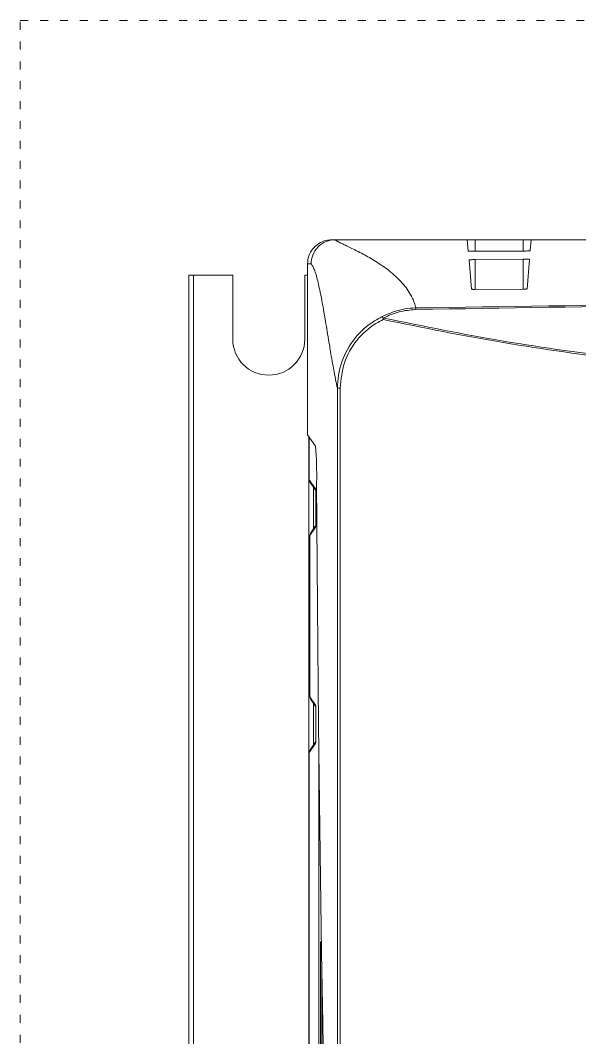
# Model space of a CAD drawing. Header units: millimetres. Extents: x 32696 to 36207, y 16706 to 17911.
# Drawn here: x 35724 to 35808.5, y 17546.7 to 17700.4 of the extents above; entities that cross this region are included whole.
import ezdxf

# ---------------------------------------------------------------- set-up
doc = ezdxf.new("R2010")
doc.units = ezdxf.units.MM
doc.header["$LTSCALE"] = 0.1
doc.linetypes.add('ACAD_ISO03W100', pattern=[30, 12, -18])
doc.layers.get('0').update_dxf_attribs({"lineweight": 20})
doc.layers.add('ANNOTATION', color=252, linetype='ACAD_ISO03W100', lineweight=13)

# ---------------------------------------------------------------- blocks, each defined once
blk = doc.blocks.new('CFW-10')
at = {"lineweight": 9}
for p, q in [((37262.785, 17473.509), (37262.899, 17473.509)), ((37262.899, 17473.509), (37262.895, 17473.509)), ((37262.899, 17473.509), (37267.028, 17473.509)), ((37267.058, 17473.163), (37267.028, 17473.509)), ((37267.028, 17473.509), (37267.278, 17473.509)), ((37267.278, 17473.509), (37268.778, 17473.509)), ((37267.278, 17473.154), (37267.278, 17473.509)), ((37268.778, 17473.509), (37269.028, 17473.509)), ((37268.778, 17473.16), (37268.778, 17473.509)), ((37269.028, 17473.509), (37268.998, 17473.173)), ((37269.028, 17473.509), (37271.028, 17473.509)), ((37268.756, 17473.16), (37267.254, 17473.154)), ((37262.037, 17467.426), (37262.037, 17472.759)), ((37262.149, 17472.759), (37262.037, 17472.759)), ((37267.162, 17471.972), (37267.083, 17472.879)), ((37267.278, 17472.894), (37268.778, 17472.91)), ((37267.278, 17471.963), (37267.278, 17472.894)), ((37268.778, 17471.97), (37268.778, 17472.91)), ((37268.974, 17472.9), (37268.894, 17471.983)), ((37258.327, 17472.409), (37258.477, 17472.409)), ((37258.327, 17472.409), (37258.327, 17408.509)), ((37259.702, 17472.409), (37258.477, 17472.409)), ((37258.477, 17472.409), (37258.477, 17408.509)), ((37259.702, 17470.409), (37259.702, 17472.409)), ((37261.952, 17472.409), (37262.037, 17472.409)), ((37261.952, 17472.409), (37261.952, 17470.409)), ((37268.766, 17471.97), (37267.265, 17471.963)), ((37262.971, 17445.491), (37262.971, 17468.877)), ((37263.059, 17468.877), (37263.059, 17445.491)), ((37262.037, 17467.426), (37262.288, 17467.07)), ((37262.077, 17413.683), (37262.077, 17467.37)), ((37262.091, 17466.02), (37262.091, 17466.018)), ((37262.091, 17466.018), (37262.292, 17465.733)), ((37262.118, 17465.932), (37262.296, 17465.68)), ((37262.227, 17465.779), (37262.227, 17464.49)), ((37262.294, 17465.712), (37262.292, 17465.733)), ((37262.3, 17465.413), (37262.3, 17464.856)), ((37262.3, 17465.413), (37262.3, 17465.413)), ((37262.3, 17465.413), (37262.3, 17464.856)), ((37262.3, 17464.856), (37262.3, 17464.856)), ((37262.292, 17464.536), (37262.109, 17464.276)), ((37262.281, 17464.568), (37262.136, 17464.363)), ((37262.294, 17464.557), (37262.292, 17464.536)), ((37262.109, 17459.243), (37262.109, 17464.276)), ((37262.109, 17459.243), (37262.292, 17458.983)), ((37262.136, 17459.156), (37262.296, 17458.93)), ((37262.227, 17459.029), (37262.227, 17457.74)), ((37262.3, 17458.663), (37262.3, 17458.106)), ((37262.3, 17458.663), (37262.3, 17458.663)), ((37262.3, 17458.663), (37262.3, 17458.106)), ((37262.296, 17457.839), (37262.118, 17457.587)), ((37262.3, 17458.106), (37262.3, 17458.106)), ((37262.292, 17457.786), (37262.091, 17457.501)), ((37262.395, 17415.392), (37262.395, 17457.43)), ((37262.438, 17451.598), (37262.438, 17415.926)), ((37262.438, 17451.598), (37262.438, 17415.923)), ((37262.481, 17416.501), (37262.481, 17450.905))]:
    blk.add_line(p, q, dxfattribs=at)
at = {"lineweight": 9, "flags": 128}
for points in [[(37262.323, 17465.932), (37262.34, 17463.363), (37262.361, 17460.834), (37262.385, 17458.353), (37262.412, 17455.926), (37262.442, 17453.56), (37262.476, 17451.261), (37262.512, 17449.036), (37262.551, 17446.891), (37262.592, 17444.831), (37262.637, 17442.862), (37262.683, 17440.99), (37262.733, 17439.219), (37262.784, 17437.555), (37262.837, 17436.002)], [(37262.118, 17457.587), (37262.118, 17457.587), (37262.118, 17457.587), (37262.118, 17457.587), (37262.118, 17457.587), (37262.118, 17457.587), (37262.118, 17457.587), (37262.118, 17457.587), (37262.118, 17457.587), (37262.118, 17457.587), (37262.095, 17457.535), (37262.092, 17457.522), (37262.091, 17457.513)]]:
    blk.add_lwpolyline(points, dxfattribs=at)
at = {"lineweight": 9}
for centre, radius, start, end in [((37260.827, 17470.409), 1.125, 180, 0), ((37250.824, 17466.152), 11.5, 358.9043, 4.5788), ((37262.241, 17466.018), 0.15, 179.9524, 215.2224), ((37262.241, 17457.501), 0.15, 144.7697, 180.0556)]:
    blk.add_arc(centre, radius, start, end, dxfattribs=at)
for centre, major_axis, start_param, end_param in [((37262.259, 17464.276), (0.087, 0.123), 1.570796, 2.186203), ((37262.259, 17459.243), (-0.087, 0.123), 0.955389, 1.570796)]:
    blk.add_ellipse(centre, major_axis=major_axis, ratio=0.999087, start_param=start_param, end_param=end_param, dxfattribs=at)
for points, knots in [([(37262.037, 17472.759), (37262.045, 17472.844), (37262.062, 17473.012), (37262.19, 17473.236), (37262.379, 17473.406), (37262.589, 17473.496), (37262.729, 17473.506), (37262.785, 17473.509)], [0, 0, 0, 0, 0.21368, 0.427334, 0.641359, 0.856156, 1, 1, 1, 1]), ([(37262.149, 17472.759), (37262.149, 17472.847), (37262.165, 17472.942), (37262.237, 17473.126), (37262.294, 17473.215), (37262.439, 17473.361), (37262.527, 17473.419), (37262.711, 17473.492), (37262.806, 17473.509), (37262.895, 17473.509)], [0, 0, 0, 0, 0.25, 0.25, 0.5, 0.5, 0.75, 0.75, 1, 1, 1, 1]), ([(37262.895, 17473.509), (37262.902, 17473.505), (37262.917, 17473.495), (37262.944, 17473.479), (37262.975, 17473.463), (37263.007, 17473.446), (37263.041, 17473.429), (37263.107, 17473.396), (37263.214, 17473.345), (37263.438, 17473.238), (37263.755, 17473.078), (37264.182, 17472.837), (37264.594, 17472.552), (37264.91, 17472.27), (37265.119, 17472.022), (37265.238, 17471.844), (37265.32, 17471.682), (37265.378, 17471.537), (37265.404, 17471.435), (37265.417, 17471.383)], [0, 0, 0, 0, 0.023289, 0.045606, 0.066948, 0.08731, 0.106691, 0.125088, 0.190682, 0.250236, 0.380594, 0.500778, 0.62852, 0.751316, 0.814294, 0.876469, 0.91699, 0.958165, 1, 1, 1, 1]), ([(37267.254, 17473.154), (37267.237, 17473.154), (37267.197, 17473.154), (37267.138, 17473.155), (37267.088, 17473.157), (37267.062, 17473.16), (37267.059, 17473.162), (37267.058, 17473.163)], [0, 0, 0, 0, 0.157168, 0.387931, 0.618804, 0.84993, 1, 1, 1, 1]), ([(37268.998, 17473.173), (37268.996, 17473.171), (37268.99, 17473.169), (37268.952, 17473.165), (37268.896, 17473.163), (37268.827, 17473.161), (37268.779, 17473.16), (37268.756, 17473.16)], [0, 0, 0, 0, 0.202761, 0.405792, 0.608798, 0.811579, 1, 1, 1, 1]), ([(37262.971, 17468.877), (37262.962, 17468.919), (37262.945, 17468.995), (37262.92, 17469.116), (37262.896, 17469.24), (37262.863, 17469.416), (37262.82, 17469.654), (37262.773, 17469.926), (37262.721, 17470.24), (37262.652, 17470.652), (37262.579, 17471.096), (37262.51, 17471.482), (37262.458, 17471.759), (37262.407, 17472.007), (37262.355, 17472.235), (37262.304, 17472.427), (37262.261, 17472.558), (37262.226, 17472.642), (37262.2, 17472.694), (37262.174, 17472.734), (37262.157, 17472.751), (37262.149, 17472.759)], [0, 0, 0, 0, 0.03314, 0.059861, 0.09046, 0.122321, 0.180874, 0.247334, 0.29363, 0.372532, 0.4979, 0.563762, 0.623399, 0.688126, 0.74894, 0.813151, 0.874475, 0.90634, 0.93788, 0.969098, 1, 1, 1, 1]), ([(37267.083, 17472.879), (37267.085, 17472.881), (37267.089, 17472.884), (37267.122, 17472.888), (37267.172, 17472.891), (37267.227, 17472.893), (37267.263, 17472.894), (37267.278, 17472.894)], [0, 0, 0, 0, 0.214355, 0.428987, 0.643556, 0.8578, 1, 1, 1, 1]), ([(37268.778, 17472.91), (37268.8, 17472.91), (37268.844, 17472.911), (37268.902, 17472.909), (37268.947, 17472.906), (37268.971, 17472.903), (37268.973, 17472.901), (37268.974, 17472.9)], [0, 0, 0, 0, 0.212929, 0.426183, 0.639618, 0.853309, 1, 1, 1, 1]), ([(37267.265, 17471.963), (37267.257, 17471.963), (37267.235, 17471.963), (37267.204, 17471.964), (37267.178, 17471.966), (37267.164, 17471.969), (37267.163, 17471.971), (37267.162, 17471.972)], [0, 0, 0, 0, 0.156669, 0.387021, 0.61765, 0.849223, 1, 1, 1, 1]), ([(37268.894, 17471.983), (37268.893, 17471.981), (37268.89, 17471.979), (37268.869, 17471.975), (37268.839, 17471.972), (37268.803, 17471.97), (37268.778, 17471.97), (37268.766, 17471.97)], [0, 0, 0, 0, 0.204042, 0.408562, 0.612828, 0.816259, 1, 1, 1, 1]), ([(37265.417, 17471.383), (37270.952, 17471.468), (37282.026, 17471.639), (37293.099, 17471.468), (37298.638, 17471.383)], [0, 0, 0, 0, 0.49985, 1, 1, 1, 1]), ([(37264.371, 17471.112), (37264.493, 17471.168), (37264.818, 17471.319), (37265.189, 17471.383), (37265.417, 17471.383), (37265.417, 17471.383)], [0, 0, 0, 0, 0.375962, 0.999973, 1, 1, 1, 1]), ([(37265.42, 17471.33), (37265.242, 17471.326), (37265.069, 17471.302), (37264.815, 17471.236), (37264.732, 17471.209), (37264.57, 17471.146), (37264.491, 17471.11), (37264.415, 17471.069)], [0, 0, 0, 0, 0.5, 0.5, 0.75, 0.75, 1, 1, 1, 1]), ([(37262.971, 17468.877), (37262.971, 17468.877), (37262.971, 17469.141), (37263.065, 17469.725), (37263.476, 17470.455), (37263.965, 17470.9), (37264.29, 17471.069), (37264.371, 17471.112)], [0, 0, 0, 0, 0.000017, 0.301252, 0.60231, 0.900515, 1, 1, 1, 1]), ([(37264.404, 17471.023), (37264.326, 17470.982), (37264.013, 17470.819), (37263.547, 17470.395), (37263.137, 17469.684), (37263.085, 17469.146), (37263.059, 17468.877)], [0, 0, 0, 0, 0.099521, 0.39774, 0.698755, 1, 1, 1, 1]), ([(37264.4, 17471.067), (37264.395, 17471.075), (37264.386, 17471.092), (37264.376, 17471.106), (37264.372, 17471.111), (37264.371, 17471.112), (37264.371, 17471.112)], [0, 0, 0, 0, 0.346972, 0.693577, 0.97463, 1, 1, 1, 1]), ([(37264.4, 17471.067), (37264.404, 17471.068), (37264.409, 17471.068), (37264.413, 17471.069), (37264.414, 17471.069), (37264.414, 17471.069), (37264.415, 17471.069)], [0.00000001369, 0.00000001369, 0.00000001369, 0.00000001369, 0.00002768359, 0.00002768359, 0.00002768359, 0.00003106095, 0.00003106095, 0.00003106095, 0.00003106095]), ([(37264.4, 17471.067), (37264.4, 17471.058), (37264.401, 17471.044), (37264.403, 17471.028), (37264.404, 17471.023), (37264.404, 17471.023)], [0, 0, 0, 0, 0.661774, 0.960888, 1, 1, 1, 1]), ([(37271.968, 17469.748), (37270.693, 17469.919), (37268.153, 17470.258), (37265.65, 17470.768), (37264.404, 17471.023)], [0, 0, 0, 0, 0.502083, 1, 1, 1, 1]), ([(37264.415, 17471.069), (37265.661, 17470.815), (37268.162, 17470.305), (37270.701, 17469.965), (37271.975, 17469.795)], [0, 0, 0, 0, 0.497917, 1, 1, 1, 1]), ([(37262.971, 17468.877), (37262.971, 17468.877), (37262.981, 17468.877), (37263.013, 17468.877), (37263.035, 17468.877), (37263.059, 17468.877)], [0, 0, 0, 0, 0.5, 0.5, 1, 1, 1, 1]), ([(37262.09, 17467.351), (37262.09, 17467.273), (37262.09, 17467.074), (37262.09, 17466.793), (37262.09, 17466.537), (37262.09, 17466.365), (37262.09, 17466.25), (37262.09, 17466.173), (37262.09, 17466.122), (37262.09, 17466.088), (37262.09, 17466.063), (37262.09, 17466.046), (37262.09, 17466.033), (37262.09, 17466.025), (37262.091, 17466.022), (37262.091, 17466.02)], [0, 0, 0, 0, 0.174568, 0.446623, 0.628565, 0.750245, 0.831626, 0.886061, 0.922463, 0.946801, 0.963086, 0.977739, 0.984545, 0.992479, 1, 1, 1, 1]), ([(37262.091, 17466.012), (37262.091, 17466.01), (37262.091, 17466.003), (37262.094, 17465.988), (37262.098, 17465.972), (37262.102, 17465.962), (37262.105, 17465.957)], [0, 0, 0, 0, 0.122252, 0.443576, 0.723548, 1, 1, 1, 1]), ([(37262.292, 17465.733), (37262.293, 17465.731), (37262.294, 17465.726), (37262.296, 17465.69), (37262.298, 17465.618), (37262.3, 17465.521), (37262.3, 17465.449), (37262.3, 17465.413)], [0, 0, 0, 0, 0.121533, 0.339158, 0.560148, 0.78002, 1, 1, 1, 1]), ([(37262.295, 17465.709), (37262.295, 17465.709), (37262.295, 17465.71), (37262.295, 17465.704), (37262.296, 17465.686), (37262.298, 17465.637), (37262.299, 17465.552), (37262.3, 17465.468), (37262.3, 17465.418), (37262.3, 17465.406)], [0, 0, 0, 0, 0.002099, 0.073224, 0.197226, 0.401301, 0.651576, 0.919697, 1, 1, 1, 1]), ([(37262.3, 17464.856), (37262.3, 17464.773), (37262.299, 17464.692), (37262.296, 17464.574), (37262.294, 17464.539), (37262.292, 17464.536)], [0, 0, 0, 0, 0.5, 0.5, 1, 1, 1, 1]), ([(37262.3, 17464.84), (37262.3, 17464.818), (37262.3, 17464.757), (37262.298, 17464.665), (37262.297, 17464.596), (37262.295, 17464.563), (37262.295, 17464.562), (37262.295, 17464.561)], [0, 0, 0, 0, 0.161602, 0.446912, 0.735581, 0.913648, 1, 1, 1, 1]), ([(37262.292, 17458.983), (37262.294, 17458.98), (37262.296, 17458.944), (37262.299, 17458.827), (37262.3, 17458.746), (37262.3, 17458.663)], [0, 0, 0, 0, 0.5, 0.5, 1, 1, 1, 1]), ([(37262.295, 17458.959), (37262.295, 17458.959), (37262.295, 17458.96), (37262.295, 17458.954), (37262.296, 17458.936), (37262.298, 17458.887), (37262.299, 17458.802), (37262.3, 17458.718), (37262.3, 17458.668), (37262.3, 17458.656)], [0, 0, 0, 0, 0.002095, 0.073221, 0.197222, 0.401276, 0.651578, 0.919698, 1, 1, 1, 1]), ([(37262.3, 17458.106), (37262.3, 17458.023), (37262.299, 17457.942), (37262.296, 17457.824), (37262.294, 17457.789), (37262.292, 17457.786)], [0, 0, 0, 0, 0.5, 0.5, 1, 1, 1, 1]), ([(37262.091, 17457.5), (37262.091, 17457.499), (37262.091, 17457.497), (37262.09, 17457.489), (37262.09, 17457.479), (37262.09, 17457.284), (37262.09, 17456.359), (37262.09, 17452.452), (37262.09, 17448.19), (37262.09, 17443.851), (37262.09, 17442.076), (37262.09, 17440.861), (37262.09, 17440.456)], [0, 0, 0, 0, 0.000648, 0.001243, 0.001832, 0.002601, 0.035226, 0.165725, 0.687719, 0.786313, 0.928771, 1, 1, 1, 1])]:
    blk.add_open_spline(points, degree=3, knots=knots, dxfattribs=at)
for points in [[(37298.636, 17471.33), (37293.1, 17471.445), (37282.028, 17471.556), (37270.956, 17471.445), (37265.42, 17471.33)], [(37265.417, 17471.383), (37265.418, 17471.379), (37265.419, 17471.359), (37265.42, 17471.33)], [(37262.091, 17457.501), (37262.091, 17457.501), (37262.091, 17457.5), (37262.091, 17457.5)]]:
    blk.add_open_spline(points, degree=3, dxfattribs=at)

msp = doc.modelspace()

# ---------------------------------------------------------------- linework, layer by layer
at = {"layer": 'ANNOTATION', "lineweight": 20}
msp.add_lwpolyline([(35724.03, 17700.37), (36009.64, 17700.37), (36009.64, 17284.96), (35724.03, 17284.96)], close=True, dxfattribs=at)

# ---------------------------------------------------------------- block references
at = {"xscale": 4.836187162212163, "yscale": 4.836187162212163, "zscale": 4.836187162212163}
msp.add_blockref('CFW-10', (-144438.77, -66837.95), dxfattribs=at)

doc.saveas('drawing.dxf')
